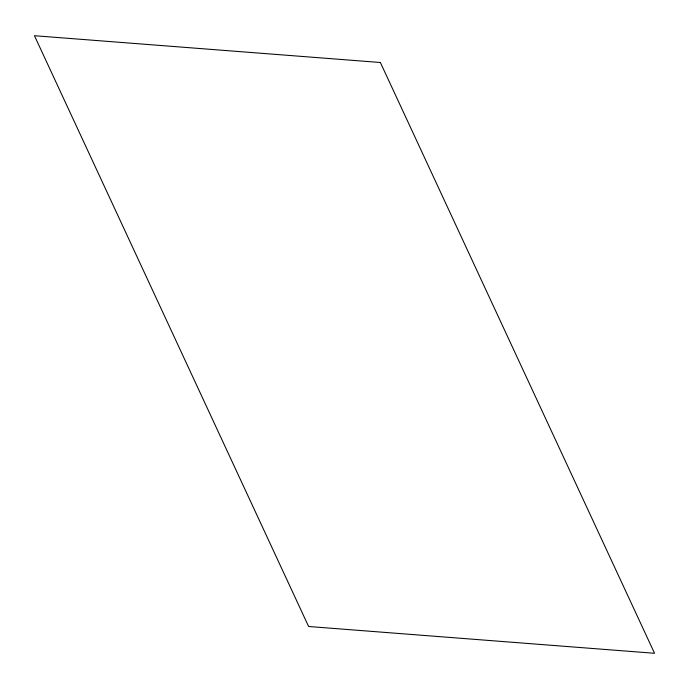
<?xml version="1.0" encoding="UTF-8"?>
<svg xmlns="http://www.w3.org/2000/svg" width="689" height="689" viewBox="0 0 689 689"><rect width="100%" height="100%" fill="white"/><g stroke="black" fill="none" stroke-linecap="round" stroke-linejoin="round"><path stroke-width="1.03" d="M380.38 62.501L34.45 35.716L308.62 626.499L654.55 653.284L380.38 62.501"/></g></svg>
